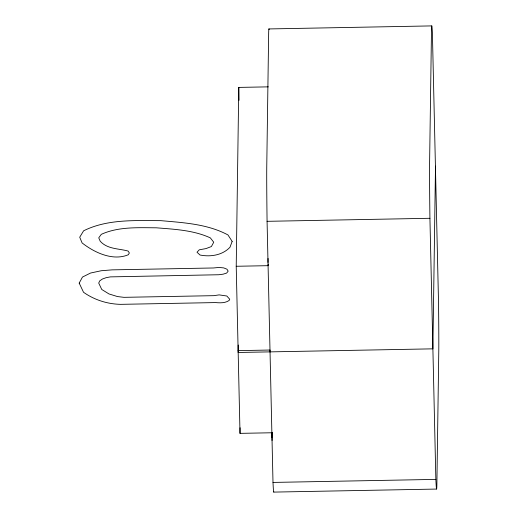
<?xml version="1.0" encoding="UTF-8"?>
<svg xmlns="http://www.w3.org/2000/svg" width="518" height="518" viewBox="0 0 518 518"><rect width="100%" height="100%" fill="white"/><g stroke="black" fill="none" stroke-linecap="round" stroke-linejoin="round"><path stroke-width="0.78" d="M271.944 432.763L240.009 433.359L236.221 266.271L238.772 87.406L268.305 86.856M238.215 345.02L238.105 352.473L432.886 348.841L435.496 166.123M240.009 433.359L240.093 427.745M268.007 262.471L268.065 258.43M268.175 264.063L268.149 265.676L236.221 266.271M270.04 351.877L270.066 350.032L238.131 350.628M271.982 437.522L272.054 432.666M272.047 440.494L272.164 432.413M268.926 28.937L431.772 25.9M273.834 491.757A123.323 1.425 88.9 0 1 272.999 482.426L267.074 221.322L429.927 218.285A123.284 1.425 88.9 0 1 429.616 161.726L431.468 31.922A123.323 1.425 88.9 0 1 432.4 32.925L438.532 303.011A123.323 1.425 88.9 0 1 438.785 350.453L436.868 485.101A123.323 1.425 88.9 0 1 435.852 479.39L429.927 218.285M272.999 482.426L435.852 479.39M273.757 492.1L436.609 489.063M238.772 87.406L239.063 100.317M267.074 221.322A123.323 1.425 88.9 0 1 266.744 167.547L268.661 32.899A123.323 1.425 88.9 0 1 269.107 29.558M79.189 283.106L83.54 292.288C94.393 299.922 107.278 304.027 120.506 304.351L215.566 302.577C220.098 302.985 225.194 303.172 229.098 300.498L229.733 299.268L226.832 296.011L219.114 294.878L213.947 295.661L123.925 297.338L117.431 296.549L108.994 293.946L101.755 289.471L98.711 283.068L99.728 280.879L102.331 279.066L106.035 277.713L110.34 276.884L218.784 274.741L223.154 274.171L226.67 273.051L228.166 271.154L226.968 269.205L223.731 267.903L219.01 267.443L213.481 267.974L112.16 269.865L101.224 270.739L90.566 273.031L82.466 277.059L79.189 283.106M232.155 241.394L229.986 247.261C222.41 255.296 210.483 257.09 200.039 255.024L197.008 252.24L199.249 249.825L206.022 248.582L211.389 246.549L213.727 242.223L210.347 237.879C193.479 230.134 174.514 229.28 156.287 227.803C137.917 227.713 118.415 226.567 101.308 234.33L98.744 237.827L100.227 241.252C107.517 249.307 118.674 248.446 128.147 251.068L129.345 252.972L128.334 254.739C112.801 261.266 94.399 252.596 82.097 242.929L79.72 237.212L83.618 230.801C107.323 218.991 134.984 220.584 160.807 220.649C183.534 222.688 207.44 223.951 227.946 234.932L232.155 241.394"/></g></svg>
